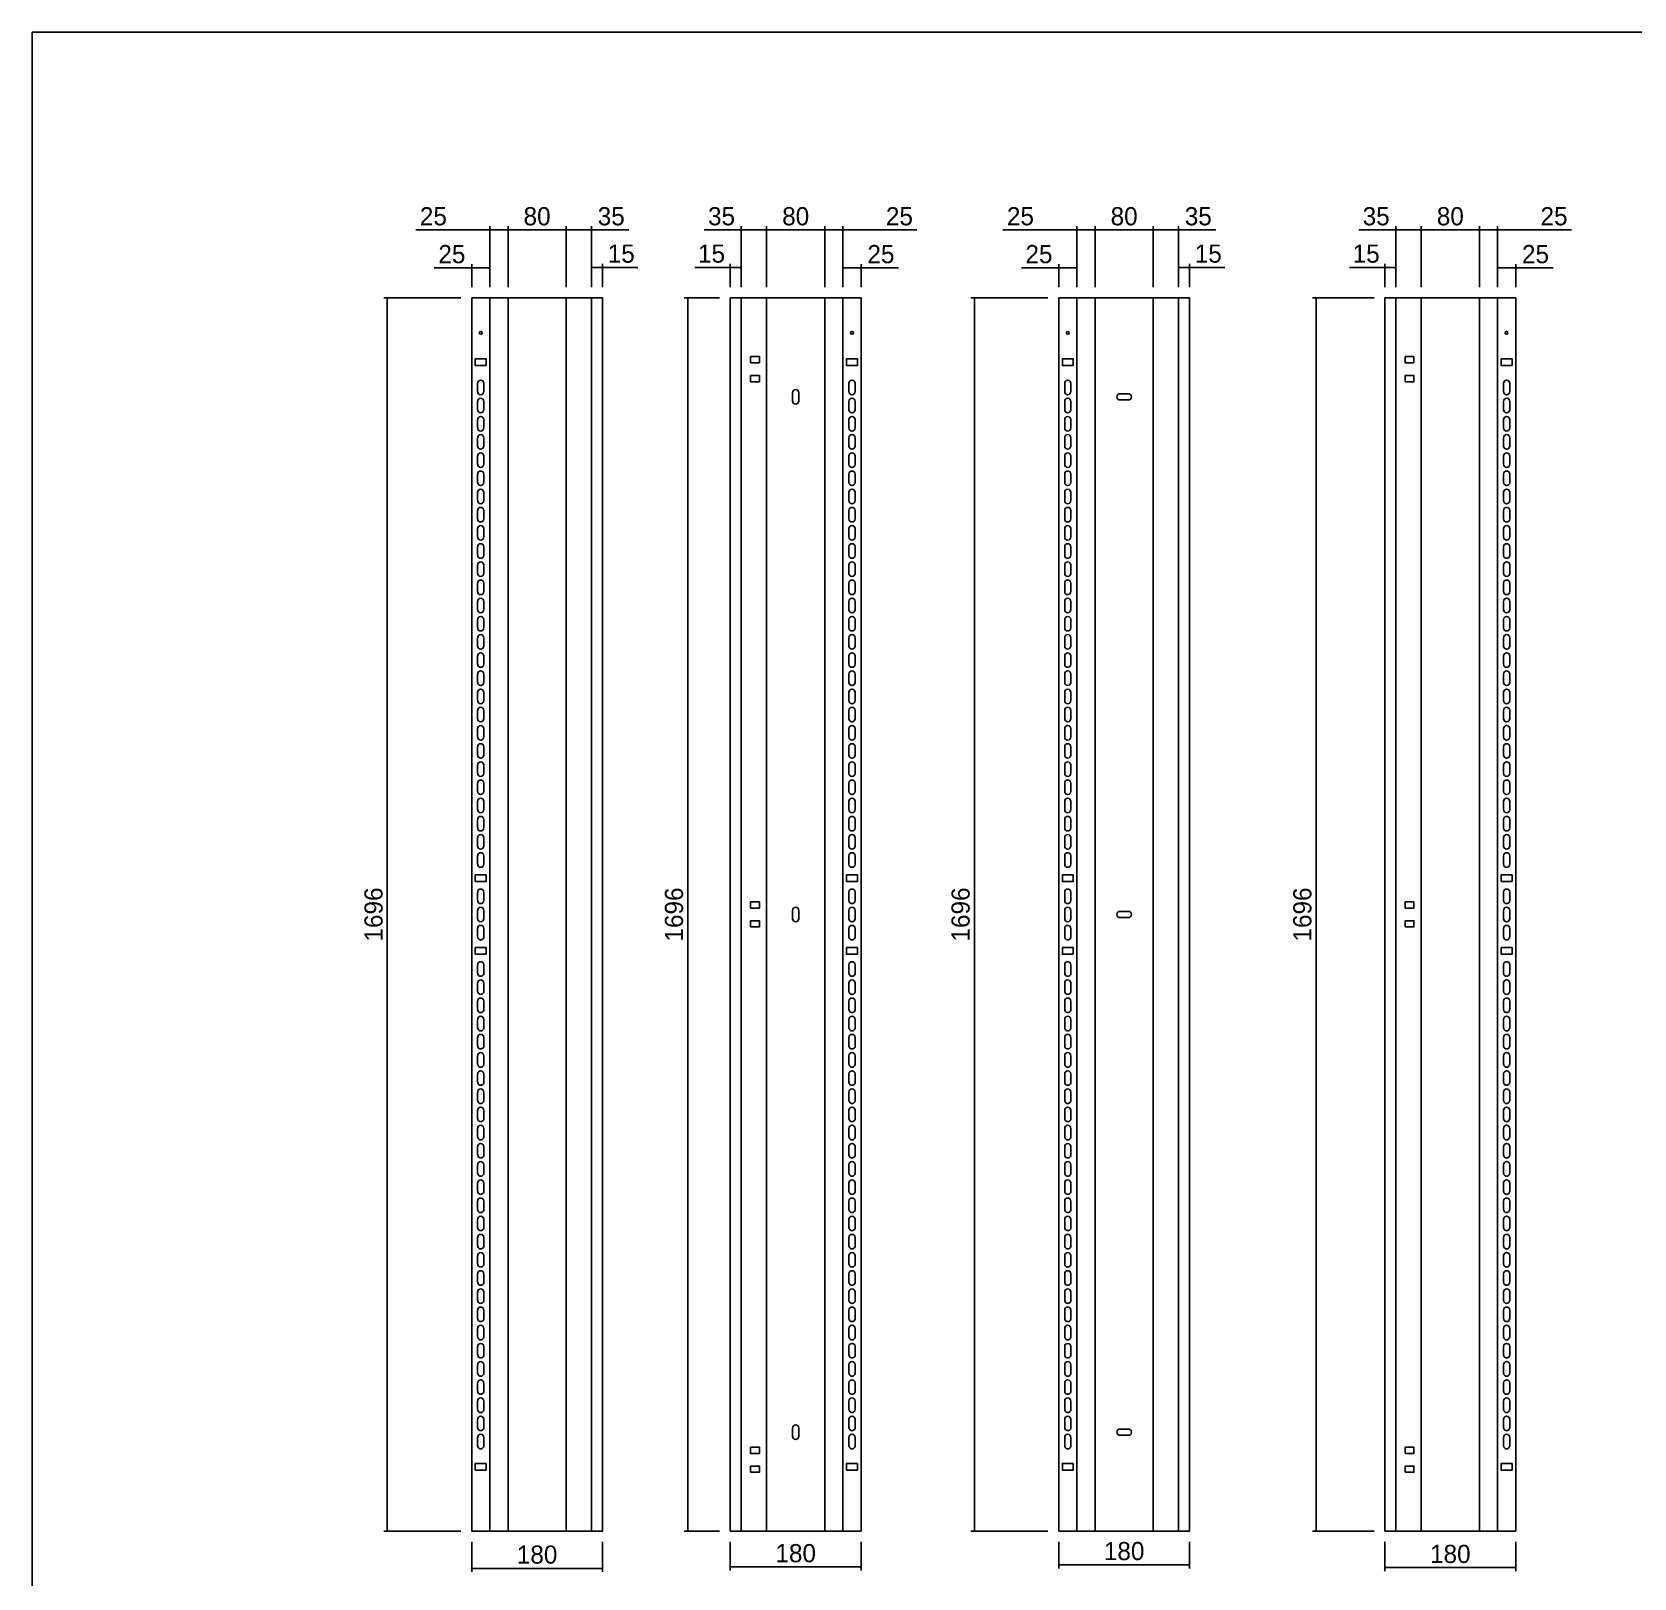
# Model space of a CAD drawing. Header units: millimetres. Extents: x 0 to 5097, y 0 to 3604.
# Drawn here: x 0 to 2204, y 1477 to 3604 of the extents above; entities that cross this region are included whole.
import ezdxf
from ezdxf.enums import TextEntityAlignment as Align

# ---------------------------------------------------------------- set-up
doc = ezdxf.new("R2010")
doc.units = ezdxf.units.MM
doc.layers.add('DIM', color=253, linetype='Continuous')
doc.styles.add('Tahoma (Input Text)', font='tahoma.ttf')
doc.dimstyles.new('An-1', dxfattribs={"dimtxt": 25, "dimasz": 3, "dimexe": 5, "dimexo": 15, "dimgap": 6, "dimtad": 1, "dimdec": 0, "dimtxsty": 'Standard', "dimblk": 'ARCHTICK', "dimcen": 10, "dimclrd": 5, "dimclre": 5, "dimclrt": 3, "dimazin": 3, "dimtfac": 1, "dimtdec": 0, "dimtmove": 0, "dimatfit": 3, "dimldrblk": 'ARCHTICK', "dimlwd": -1, "dimlwe": -1})

# ---------------------------------------------------------------- blocks, each defined once
blk = doc.blocks.new('khungtenAsean2')
at = {"color": 7}
blk.add_lwpolyline([(0, 0), (2970, 0), (2970, -2100), (0, -2100)], close=True, dxfattribs=at)
at = {"color": 1, "style": 'Tahoma (Input Text)', "flags": 8}
for tag, p in [('#01', (137.1, -2021.3)), ('#03', (506.6, -2019.3)), ('#05', (1106.6, -2021.3)), ('#07', (1834.7, -2021.3)), ('#09', (2146.7, -2021.3)), ('#02', (98.5, -2081.3)), ('#04', (486.1, -2081.3)), ('#06', (1065.3, -2081.3)), ('#08', (1817.4, -2081.3)), ('#10', (2146.7, -2081.3))]:
    blk.add_attdef(tag, p, '', height=25, dxfattribs=at)
blk.add_attdef('#11', text='', height=25, dxfattribs=at).set_placement((2915, -2067.3), align=Align.CENTER)
blk = doc.blocks.new('*D1')
at = {"color": 0, "const_width": 0.45}
for points in [[(606.4, 3280.7), (603.4, 3277.7)], [(628.4, 3277.7), (631.4, 3280.7)]]:
    blk.add_lwpolyline(points, dxfattribs=at)
at = {"layer": 'Defpoints', "color": 0, "transparency": 16777216}
for p in [(604.9, 3279.2), (604.9, 3237.9), (629.9, 3237.9)]:
    blk.add_point(p, dxfattribs=at)
at = {"layer": 'DIM', "color": 5, "transparency": 16777216}
for p, q in [((604.9, 3252.9), (604.9, 3284.2)), ((629.9, 3252.9), (629.9, 3284.2)), ((604.9, 3279.2), (553.5, 3279.2)), ((629.9, 3279.2), (604.9, 3279.2))]:
    blk.add_line(p, q, dxfattribs=at)
at = {"layer": 'DIM', "color": 3, "transparency": 16777216, "insert": (577.7, 3298), "char_height": 25, "attachment_point": 5}
blk.add_mtext('25', dxfattribs=at)
blk = doc.blocks.new('_ArchTick')
at = {"color": 0, "const_width": 0.15}
blk.add_lwpolyline([(-0.5, -0.5), (0.5, 0.5)], dxfattribs=at)
blk = doc.blocks.new('*D2')
at = {"color": 0, "const_width": 0.45}
for points in [[(631.4, 3332.9), (628.4, 3329.9)], [(653.4, 3329.9), (656.4, 3332.9)]]:
    blk.add_lwpolyline(points, dxfattribs=at)
at = {"layer": 'Defpoints', "color": 0, "transparency": 16777216}
for p in [(654.9, 3331.4), (629.9, 3237.9), (654.9, 3237.9)]:
    blk.add_point(p, dxfattribs=at)
at = {"layer": 'DIM', "color": 5, "transparency": 16777216}
for p, q in [((629.9, 3331.4), (528, 3331.4)), ((629.9, 3252.9), (629.9, 3336.4)), ((654.9, 3331.4), (629.9, 3331.4)), ((654.9, 3252.9), (654.9, 3336.4))]:
    blk.add_line(p, q, dxfattribs=at)
at = {"layer": 'DIM', "color": 3, "transparency": 16777216, "insert": (552.2, 3350.1), "char_height": 25, "attachment_point": 5}
blk.add_mtext('25', dxfattribs=at)
blk = doc.blocks.new('*D3')
at = {"color": 0, "const_width": 0.45}
for points in [[(656.4, 3332.9), (653.4, 3329.9)], [(733.4, 3329.9), (736.4, 3332.9)]]:
    blk.add_lwpolyline(points, dxfattribs=at)
at = {"layer": 'Defpoints', "color": 0, "transparency": 16777216}
for p in [(734.9, 3331.4), (654.9, 3237.9), (734.9, 3237.9)]:
    blk.add_point(p, dxfattribs=at)
at = {"layer": 'DIM', "color": 5, "transparency": 16777216}
for p, q in [((654.9, 3252.9), (654.9, 3336.4)), ((654.9, 3331.4), (734.9, 3331.4)), ((734.9, 3252.9), (734.9, 3336.4))]:
    blk.add_line(p, q, dxfattribs=at)
at = {"layer": 'DIM', "color": 3, "transparency": 16777216, "insert": (694.9, 3350.1), "char_height": 25, "attachment_point": 5}
blk.add_mtext('80', dxfattribs=at)
blk = doc.blocks.new('*D4')
at = {"color": 0, "const_width": 0.45}
for points in [[(736.4, 3332.9), (733.4, 3329.9)], [(768.4, 3329.9), (771.4, 3332.9)]]:
    blk.add_lwpolyline(points, dxfattribs=at)
at = {"layer": 'Defpoints', "color": 0, "transparency": 16777216}
for p in [(769.9, 3331.4), (734.9, 3237.9), (769.9, 3237.9)]:
    blk.add_point(p, dxfattribs=at)
at = {"layer": 'DIM', "color": 5, "transparency": 16777216}
for p, q in [((734.9, 3252.9), (734.9, 3336.4)), ((734.9, 3331.4), (769.9, 3331.4)), ((769.9, 3252.9), (769.9, 3336.4)), ((769.9, 3331.4), (820.9, 3331.4))]:
    blk.add_line(p, q, dxfattribs=at)
at = {"layer": 'DIM', "color": 3, "transparency": 16777216, "insert": (796.9, 3350.1), "char_height": 25, "attachment_point": 5}
blk.add_mtext('35', dxfattribs=at)
blk = doc.blocks.new('*D5')
at = {"color": 0, "const_width": 0.45}
for points in [[(771.4, 3281.4), (768.4, 3278.4)], [(783.4, 3278.4), (786.4, 3281.4)]]:
    blk.add_lwpolyline(points, dxfattribs=at)
at = {"layer": 'Defpoints', "color": 0, "transparency": 16777216}
for p in [(784.9, 3279.9), (769.9, 3237.9), (784.9, 3237.9)]:
    blk.add_point(p, dxfattribs=at)
at = {"layer": 'DIM', "color": 5, "transparency": 16777216}
for p, q in [((769.9, 3252.9), (769.9, 3284.9)), ((784.9, 3252.9), (784.9, 3284.9)), ((769.9, 3279.9), (784.9, 3279.9)), ((784.9, 3279.9), (833.6, 3279.9))]:
    blk.add_line(p, q, dxfattribs=at)
at = {"layer": 'DIM', "color": 3, "transparency": 16777216, "insert": (810.7, 3298.7), "char_height": 25, "attachment_point": 5}
blk.add_mtext('15', dxfattribs=at)
blk = doc.blocks.new('*D6')
at = {"color": 0, "const_width": 0.45}
for points in [[(490.3, 3236.4), (487.3, 3239.4)], [(487.3, 1543.4), (490.3, 1540.4)]]:
    blk.add_lwpolyline(points, dxfattribs=at)
at = {"layer": 'Defpoints', "color": 0, "transparency": 16777216}
for p in [(604.9, 3237.9), (488.8, 1541.9), (604.9, 1541.9)]:
    blk.add_point(p, dxfattribs=at)
at = {"layer": 'DIM', "color": 5, "transparency": 16777216}
for p, q in [((589.9, 3237.9), (483.8, 3237.9)), ((488.8, 3237.9), (488.8, 1541.9)), ((589.9, 1541.9), (483.8, 1541.9))]:
    blk.add_line(p, q, dxfattribs=at)
at = {"layer": 'DIM', "color": 3, "transparency": 16777216, "insert": (470, 2389.9), "char_height": 25, "attachment_point": 5, "rotation": 90}
blk.add_mtext('1696', dxfattribs=at)
blk = doc.blocks.new('*D7')
at = {"color": 0, "const_width": 0.45}
for points in [[(1117.2, 3280.7), (1114.2, 3277.7)], [(1139.2, 3277.7), (1142.2, 3280.7)]]:
    blk.add_lwpolyline(points, dxfattribs=at)
at = {"layer": 'Defpoints', "color": 0, "transparency": 16777216}
for p in [(1140.7, 3279.2), (1115.7, 3237.9), (1140.7, 3237.9)]:
    blk.add_point(p, dxfattribs=at)
at = {"layer": 'DIM', "color": 5, "transparency": 16777216}
for p, q in [((1115.7, 3252.9), (1115.7, 3284.2)), ((1140.7, 3252.9), (1140.7, 3284.2)), ((1115.7, 3279.2), (1140.7, 3279.2)), ((1140.7, 3279.2), (1192.2, 3279.2))]:
    blk.add_line(p, q, dxfattribs=at)
at = {"layer": 'DIM', "color": 3, "transparency": 16777216, "insert": (1168, 3298), "char_height": 25, "attachment_point": 5}
blk.add_mtext('25', dxfattribs=at)
blk = doc.blocks.new('*D8')
at = {"color": 0, "const_width": 0.45}
for points in [[(1092.2, 3332.9), (1089.2, 3329.9)], [(1114.2, 3329.9), (1117.2, 3332.9)]]:
    blk.add_lwpolyline(points, dxfattribs=at)
at = {"layer": 'Defpoints', "color": 0, "transparency": 16777216}
for p in [(1090.7, 3331.4), (1090.7, 3237.9), (1115.7, 3237.9)]:
    blk.add_point(p, dxfattribs=at)
at = {"layer": 'DIM', "color": 5, "transparency": 16777216}
for p, q in [((1090.7, 3252.9), (1090.7, 3336.4)), ((1090.7, 3331.4), (1115.7, 3331.4)), ((1115.7, 3252.9), (1115.7, 3336.4)), ((1115.7, 3331.4), (1217.6, 3331.4))]:
    blk.add_line(p, q, dxfattribs=at)
at = {"layer": 'DIM', "color": 3, "transparency": 16777216, "insert": (1193.4, 3350.1), "char_height": 25, "attachment_point": 5}
blk.add_mtext('25', dxfattribs=at)
blk = doc.blocks.new('*D9')
at = {"color": 0, "const_width": 0.45}
for points in [[(1012.2, 3332.9), (1009.2, 3329.9)], [(1089.2, 3329.9), (1092.2, 3332.9)]]:
    blk.add_lwpolyline(points, dxfattribs=at)
at = {"layer": 'Defpoints', "color": 0, "transparency": 16777216}
for p in [(1010.7, 3331.4), (1010.7, 3237.9), (1090.7, 3237.9)]:
    blk.add_point(p, dxfattribs=at)
at = {"layer": 'DIM', "color": 5, "transparency": 16777216}
for p, q in [((1010.7, 3252.9), (1010.7, 3336.4)), ((1090.7, 3331.4), (1010.7, 3331.4)), ((1090.7, 3252.9), (1090.7, 3336.4))]:
    blk.add_line(p, q, dxfattribs=at)
at = {"layer": 'DIM', "color": 3, "transparency": 16777216, "insert": (1050.7, 3350.1), "char_height": 25, "attachment_point": 5}
blk.add_mtext('80', dxfattribs=at)
blk = doc.blocks.new('*D10')
at = {"color": 0, "const_width": 0.45}
for points in [[(977.2, 3332.9), (974.2, 3329.9)], [(1009.2, 3329.9), (1012.2, 3332.9)]]:
    blk.add_lwpolyline(points, dxfattribs=at)
at = {"layer": 'Defpoints', "color": 0, "transparency": 16777216}
for p in [(975.7, 3331.4), (975.7, 3237.9), (1010.7, 3237.9)]:
    blk.add_point(p, dxfattribs=at)
at = {"layer": 'DIM', "color": 5, "transparency": 16777216}
for p, q in [((975.7, 3331.4), (924.8, 3331.4)), ((975.7, 3252.9), (975.7, 3336.4)), ((1010.7, 3331.4), (975.7, 3331.4)), ((1010.7, 3252.9), (1010.7, 3336.4))]:
    blk.add_line(p, q, dxfattribs=at)
at = {"layer": 'DIM', "color": 3, "transparency": 16777216, "insert": (948.7, 3350.1), "char_height": 25, "attachment_point": 5}
blk.add_mtext('35', dxfattribs=at)
blk = doc.blocks.new('*D11')
at = {"color": 0, "const_width": 0.45}
for points in [[(962.2, 3281.4), (959.2, 3278.4)], [(974.2, 3278.4), (977.2, 3281.4)]]:
    blk.add_lwpolyline(points, dxfattribs=at)
at = {"layer": 'Defpoints', "color": 0, "transparency": 16777216}
for p in [(960.7, 3279.9), (960.7, 3237.9), (975.7, 3237.9)]:
    blk.add_point(p, dxfattribs=at)
at = {"layer": 'DIM', "color": 5, "transparency": 16777216}
for p, q in [((960.7, 3252.9), (960.7, 3284.9)), ((975.7, 3252.9), (975.7, 3284.9)), ((960.7, 3279.9), (912.1, 3279.9)), ((975.7, 3279.9), (960.7, 3279.9))]:
    blk.add_line(p, q, dxfattribs=at)
at = {"layer": 'DIM', "color": 3, "transparency": 16777216, "insert": (934.9, 3298.7), "char_height": 25, "attachment_point": 5}
blk.add_mtext('15', dxfattribs=at)
blk = doc.blocks.new('*D12')
at = {"color": 0, "const_width": 0.45}
for points in [[(1414.1, 3280.7), (1411.1, 3277.7)], [(1436.1, 3277.7), (1439.1, 3280.7)]]:
    blk.add_lwpolyline(points, dxfattribs=at)
at = {"layer": 'Defpoints', "color": 0, "transparency": 16777216}
for p in [(1412.6, 3279.2), (1412.6, 3237.9), (1437.6, 3237.9)]:
    blk.add_point(p, dxfattribs=at)
at = {"layer": 'DIM', "color": 5, "transparency": 16777216}
for p, q in [((1412.6, 3252.9), (1412.6, 3284.2)), ((1437.6, 3252.9), (1437.6, 3284.2)), ((1412.6, 3279.2), (1361.2, 3279.2)), ((1437.6, 3279.2), (1412.6, 3279.2))]:
    blk.add_line(p, q, dxfattribs=at)
at = {"layer": 'DIM', "color": 3, "transparency": 16777216, "insert": (1385.4, 3298), "char_height": 25, "attachment_point": 5}
blk.add_mtext('25', dxfattribs=at)
blk = doc.blocks.new('*D13')
at = {"color": 0, "const_width": 0.45}
for points in [[(1439.1, 3332.9), (1436.1, 3329.9)], [(1461.1, 3329.9), (1464.1, 3332.9)]]:
    blk.add_lwpolyline(points, dxfattribs=at)
at = {"layer": 'Defpoints', "color": 0, "transparency": 16777216}
for p in [(1462.6, 3331.4), (1437.6, 3237.9), (1462.6, 3237.9)]:
    blk.add_point(p, dxfattribs=at)
at = {"layer": 'DIM', "color": 5, "transparency": 16777216}
for p, q in [((1437.6, 3331.4), (1335.7, 3331.4)), ((1437.6, 3252.9), (1437.6, 3336.4)), ((1462.6, 3331.4), (1437.6, 3331.4)), ((1462.6, 3252.9), (1462.6, 3336.4))]:
    blk.add_line(p, q, dxfattribs=at)
at = {"layer": 'DIM', "color": 3, "transparency": 16777216, "insert": (1359.9, 3350.1), "char_height": 25, "attachment_point": 5}
blk.add_mtext('25', dxfattribs=at)
blk = doc.blocks.new('*D14')
at = {"color": 0, "const_width": 0.45}
for points in [[(1464.1, 3332.9), (1461.1, 3329.9)], [(1541.1, 3329.9), (1544.1, 3332.9)]]:
    blk.add_lwpolyline(points, dxfattribs=at)
at = {"layer": 'Defpoints', "color": 0, "transparency": 16777216}
for p in [(1542.6, 3331.4), (1462.6, 3237.9), (1542.6, 3237.9)]:
    blk.add_point(p, dxfattribs=at)
at = {"layer": 'DIM', "color": 5, "transparency": 16777216}
for p, q in [((1462.6, 3252.9), (1462.6, 3336.4)), ((1462.6, 3331.4), (1542.6, 3331.4)), ((1542.6, 3252.9), (1542.6, 3336.4))]:
    blk.add_line(p, q, dxfattribs=at)
at = {"layer": 'DIM', "color": 3, "transparency": 16777216, "insert": (1502.6, 3350.1), "char_height": 25, "attachment_point": 5}
blk.add_mtext('80', dxfattribs=at)
blk = doc.blocks.new('*D15')
at = {"color": 0, "const_width": 0.45}
for points in [[(1544.1, 3332.9), (1541.1, 3329.9)], [(1576.1, 3329.9), (1579.1, 3332.9)]]:
    blk.add_lwpolyline(points, dxfattribs=at)
at = {"layer": 'Defpoints', "color": 0, "transparency": 16777216}
for p in [(1577.6, 3331.4), (1542.6, 3237.9), (1577.6, 3237.9)]:
    blk.add_point(p, dxfattribs=at)
at = {"layer": 'DIM', "color": 5, "transparency": 16777216}
for p, q in [((1542.6, 3252.9), (1542.6, 3336.4)), ((1542.6, 3331.4), (1577.6, 3331.4)), ((1577.6, 3252.9), (1577.6, 3336.4)), ((1577.6, 3331.4), (1628.6, 3331.4))]:
    blk.add_line(p, q, dxfattribs=at)
at = {"layer": 'DIM', "color": 3, "transparency": 16777216, "insert": (1604.6, 3350.1), "char_height": 25, "attachment_point": 5}
blk.add_mtext('35', dxfattribs=at)
blk = doc.blocks.new('*D16')
at = {"color": 0, "const_width": 0.45}
for points in [[(1579.1, 3281.4), (1576.1, 3278.4)], [(1591.1, 3278.4), (1594.1, 3281.4)]]:
    blk.add_lwpolyline(points, dxfattribs=at)
at = {"layer": 'Defpoints', "color": 0, "transparency": 16777216}
for p in [(1592.6, 3279.9), (1577.6, 3237.9), (1592.6, 3237.9)]:
    blk.add_point(p, dxfattribs=at)
at = {"layer": 'DIM', "color": 5, "transparency": 16777216}
for p, q in [((1577.6, 3252.9), (1577.6, 3284.9)), ((1592.6, 3252.9), (1592.6, 3284.9)), ((1577.6, 3279.9), (1592.6, 3279.9)), ((1592.6, 3279.9), (1641.3, 3279.9))]:
    blk.add_line(p, q, dxfattribs=at)
at = {"layer": 'DIM', "color": 3, "transparency": 16777216, "insert": (1618.4, 3298.7), "char_height": 25, "attachment_point": 5}
blk.add_mtext('15', dxfattribs=at)
blk = doc.blocks.new('*D17')
at = {"color": 0, "const_width": 0.45}
for points in [[(1298, 3236.4), (1295, 3239.4)], [(1295, 1543.4), (1298, 1540.4)]]:
    blk.add_lwpolyline(points, dxfattribs=at)
at = {"layer": 'Defpoints', "color": 0, "transparency": 16777216}
for p in [(1412.6, 3237.9), (1296.5, 1541.9), (1412.6, 1541.9)]:
    blk.add_point(p, dxfattribs=at)
at = {"layer": 'DIM', "color": 5, "transparency": 16777216}
for p, q in [((1397.6, 3237.9), (1291.5, 3237.9)), ((1296.5, 3237.9), (1296.5, 1541.9)), ((1397.6, 1541.9), (1291.5, 1541.9))]:
    blk.add_line(p, q, dxfattribs=at)
at = {"layer": 'DIM', "color": 3, "transparency": 16777216, "insert": (1277.7, 2389.9), "char_height": 25, "attachment_point": 5, "rotation": 90}
blk.add_mtext('1696', dxfattribs=at)
blk = doc.blocks.new('*D18')
at = {"color": 0, "const_width": 0.45}
for points in [[(2017.9, 3280.7), (2014.9, 3277.7)], [(2039.9, 3277.7), (2042.9, 3280.7)]]:
    blk.add_lwpolyline(points, dxfattribs=at)
at = {"layer": 'Defpoints', "color": 0, "transparency": 16777216}
for p in [(2041.4, 3279.2), (2016.4, 3237.9), (2041.4, 3237.9)]:
    blk.add_point(p, dxfattribs=at)
at = {"layer": 'DIM', "color": 5, "transparency": 16777216}
for p, q in [((2016.4, 3252.9), (2016.4, 3284.2)), ((2041.4, 3252.9), (2041.4, 3284.2)), ((2016.4, 3279.2), (2041.4, 3279.2)), ((2041.4, 3279.2), (2092.8, 3279.2))]:
    blk.add_line(p, q, dxfattribs=at)
at = {"layer": 'DIM', "color": 3, "transparency": 16777216, "insert": (2068.6, 3298), "char_height": 25, "attachment_point": 5}
blk.add_mtext('25', dxfattribs=at)
blk = doc.blocks.new('*D19')
at = {"color": 0, "const_width": 0.45}
for points in [[(1992.9, 3332.9), (1989.9, 3329.9)], [(2014.9, 3329.9), (2017.9, 3332.9)]]:
    blk.add_lwpolyline(points, dxfattribs=at)
at = {"layer": 'Defpoints', "color": 0, "transparency": 16777216}
for p in [(1991.4, 3331.4), (1991.4, 3237.9), (2016.4, 3237.9)]:
    blk.add_point(p, dxfattribs=at)
at = {"layer": 'DIM', "color": 5, "transparency": 16777216}
for p, q in [((1991.4, 3252.9), (1991.4, 3336.4)), ((1991.4, 3331.4), (2016.4, 3331.4)), ((2016.4, 3252.9), (2016.4, 3336.4)), ((2016.4, 3331.4), (2118.3, 3331.4))]:
    blk.add_line(p, q, dxfattribs=at)
at = {"layer": 'DIM', "color": 3, "transparency": 16777216, "insert": (2094.1, 3350.1), "char_height": 25, "attachment_point": 5}
blk.add_mtext('25', dxfattribs=at)
blk = doc.blocks.new('*D20')
at = {"color": 0, "const_width": 0.45}
for points in [[(1912.9, 3332.9), (1909.9, 3329.9)], [(1989.9, 3329.9), (1992.9, 3332.9)]]:
    blk.add_lwpolyline(points, dxfattribs=at)
at = {"layer": 'Defpoints', "color": 0, "transparency": 16777216}
for p in [(1911.4, 3331.4), (1911.4, 3237.9), (1991.4, 3237.9)]:
    blk.add_point(p, dxfattribs=at)
at = {"layer": 'DIM', "color": 5, "transparency": 16777216}
for p, q in [((1911.4, 3252.9), (1911.4, 3336.4)), ((1991.4, 3331.4), (1911.4, 3331.4)), ((1991.4, 3252.9), (1991.4, 3336.4))]:
    blk.add_line(p, q, dxfattribs=at)
at = {"layer": 'DIM', "color": 3, "transparency": 16777216, "insert": (1951.4, 3350.1), "char_height": 25, "attachment_point": 5}
blk.add_mtext('80', dxfattribs=at)
blk = doc.blocks.new('*D21')
at = {"color": 0, "const_width": 0.45}
for points in [[(1877.9, 3332.9), (1874.9, 3329.9)], [(1909.9, 3329.9), (1912.9, 3332.9)]]:
    blk.add_lwpolyline(points, dxfattribs=at)
at = {"layer": 'Defpoints', "color": 0, "transparency": 16777216}
for p in [(1876.4, 3331.4), (1876.4, 3237.9), (1911.4, 3237.9)]:
    blk.add_point(p, dxfattribs=at)
at = {"layer": 'DIM', "color": 5, "transparency": 16777216}
for p, q in [((1876.4, 3331.4), (1825.4, 3331.4)), ((1876.4, 3252.9), (1876.4, 3336.4)), ((1911.4, 3331.4), (1876.4, 3331.4)), ((1911.4, 3252.9), (1911.4, 3336.4))]:
    blk.add_line(p, q, dxfattribs=at)
at = {"layer": 'DIM', "color": 3, "transparency": 16777216, "insert": (1849.4, 3350.1), "char_height": 25, "attachment_point": 5}
blk.add_mtext('35', dxfattribs=at)
blk = doc.blocks.new('*D22')
at = {"color": 0, "const_width": 0.45}
for points in [[(1862.9, 3281.4), (1859.9, 3278.4)], [(1874.9, 3278.4), (1877.9, 3281.4)]]:
    blk.add_lwpolyline(points, dxfattribs=at)
at = {"layer": 'Defpoints', "color": 0, "transparency": 16777216}
for p in [(1861.4, 3279.9), (1861.4, 3237.9), (1876.4, 3237.9)]:
    blk.add_point(p, dxfattribs=at)
at = {"layer": 'DIM', "color": 5, "transparency": 16777216}
for p, q in [((1861.4, 3252.9), (1861.4, 3284.9)), ((1876.4, 3252.9), (1876.4, 3284.9)), ((1861.4, 3279.9), (1812.8, 3279.9)), ((1876.4, 3279.9), (1861.4, 3279.9))]:
    blk.add_line(p, q, dxfattribs=at)
at = {"layer": 'DIM', "color": 3, "transparency": 16777216, "insert": (1835.6, 3298.7), "char_height": 25, "attachment_point": 5}
blk.add_mtext('15', dxfattribs=at)
blk = doc.blocks.new('*D40')
at = {"color": 0, "const_width": 0.45}
for points in [[(903.6, 3236.4), (900.6, 3239.4)], [(900.6, 1543.4), (903.6, 1540.4)]]:
    blk.add_lwpolyline(points, dxfattribs=at)
at = {"layer": 'Defpoints', "color": 0, "transparency": 16777216}
for p in [(960.7, 3237.9), (902.1, 1541.9), (960.7, 1541.9)]:
    blk.add_point(p, dxfattribs=at)
at = {"layer": 'DIM', "color": 5, "transparency": 16777216}
for p, q in [((945.7, 3237.9), (897.1, 3237.9)), ((902.1, 3237.9), (902.1, 1541.9)), ((945.7, 1541.9), (897.1, 1541.9))]:
    blk.add_line(p, q, dxfattribs=at)
at = {"layer": 'DIM', "color": 3, "transparency": 16777216, "insert": (883.4, 2389.9), "char_height": 25, "attachment_point": 5, "rotation": 90}
blk.add_mtext('1696', dxfattribs=at)
blk = doc.blocks.new('*D41')
at = {"color": 0, "const_width": 0.45}
for points in [[(1768.2, 3236.4), (1765.2, 3239.4)], [(1765.2, 1543.4), (1768.2, 1540.4)]]:
    blk.add_lwpolyline(points, dxfattribs=at)
at = {"layer": 'Defpoints', "color": 0, "transparency": 16777216}
for p in [(1861.4, 3237.9), (1766.7, 1541.9), (1861.4, 1541.9)]:
    blk.add_point(p, dxfattribs=at)
at = {"layer": 'DIM', "color": 5, "transparency": 16777216}
for p, q in [((1846.4, 3237.9), (1761.7, 3237.9)), ((1766.7, 3237.9), (1766.7, 1541.9)), ((1846.4, 1541.9), (1761.7, 1541.9))]:
    blk.add_line(p, q, dxfattribs=at)
at = {"layer": 'DIM', "color": 3, "transparency": 16777216, "insert": (1747.9, 2389.9), "char_height": 25, "attachment_point": 5, "rotation": 90}
blk.add_mtext('1696', dxfattribs=at)
blk = doc.blocks.new('*D55')
at = {"color": 0, "const_width": 0.45}
for points in [[(606.4, 1492.1), (603.4, 1489.1)], [(783.4, 1489.1), (786.4, 1492.1)]]:
    blk.add_lwpolyline(points, dxfattribs=at)
at = {"layer": 'Defpoints', "color": 0, "transparency": 16777216}
for p in [(604.9, 1541.9), (784.9, 1541.9), (784.9, 1490.6)]:
    blk.add_point(p, dxfattribs=at)
at = {"layer": 'DIM', "color": 5, "transparency": 16777216}
for p, q in [((604.9, 1526.9), (604.9, 1485.6)), ((784.9, 1526.9), (784.9, 1485.6)), ((604.9, 1490.6), (784.9, 1490.6))]:
    blk.add_line(p, q, dxfattribs=at)
at = {"layer": 'DIM', "color": 3, "transparency": 16777216, "insert": (694.9, 1509.4), "char_height": 25, "attachment_point": 5}
blk.add_mtext('180', dxfattribs=at)
blk = doc.blocks.new('*D56')
at = {"color": 0, "const_width": 0.45}
for points in [[(962.2, 1494), (959.2, 1491)], [(1139.2, 1491), (1142.2, 1494)]]:
    blk.add_lwpolyline(points, dxfattribs=at)
at = {"layer": 'Defpoints', "color": 0, "transparency": 16777216}
for p in [(960.7, 1541.9), (1140.7, 1541.9), (1140.7, 1492.5)]:
    blk.add_point(p, dxfattribs=at)
at = {"layer": 'DIM', "color": 5, "transparency": 16777216}
for p, q in [((960.7, 1526.9), (960.7, 1487.5)), ((1140.7, 1526.9), (1140.7, 1487.5)), ((960.7, 1492.5), (1140.7, 1492.5))]:
    blk.add_line(p, q, dxfattribs=at)
at = {"layer": 'DIM', "color": 3, "transparency": 16777216, "insert": (1050.7, 1511.3), "char_height": 25, "attachment_point": 5}
blk.add_mtext('180', dxfattribs=at)
blk = doc.blocks.new('*D57')
at = {"color": 0, "const_width": 0.45}
for points in [[(1414.1, 1496.9), (1411.1, 1493.9)], [(1591.1, 1493.9), (1594.1, 1496.9)]]:
    blk.add_lwpolyline(points, dxfattribs=at)
at = {"layer": 'Defpoints', "color": 0, "transparency": 16777216}
for p in [(1412.6, 1541.9), (1592.6, 1541.9), (1592.6, 1495.4)]:
    blk.add_point(p, dxfattribs=at)
at = {"layer": 'DIM', "color": 5, "transparency": 16777216}
for p, q in [((1412.6, 1526.9), (1412.6, 1490.4)), ((1592.6, 1526.9), (1592.6, 1490.4)), ((1412.6, 1495.4), (1592.6, 1495.4))]:
    blk.add_line(p, q, dxfattribs=at)
at = {"layer": 'DIM', "color": 3, "transparency": 16777216, "insert": (1502.6, 1514.2), "char_height": 25, "attachment_point": 5}
blk.add_mtext('180', dxfattribs=at)
blk = doc.blocks.new('*D58')
at = {"color": 0, "const_width": 0.45}
for points in [[(1862.9, 1493.1), (1859.9, 1490.1)], [(2039.9, 1490.1), (2042.9, 1493.1)]]:
    blk.add_lwpolyline(points, dxfattribs=at)
at = {"layer": 'Defpoints', "color": 0, "transparency": 16777216}
for p in [(1861.4, 1541.9), (2041.4, 1541.9), (2041.4, 1491.6)]:
    blk.add_point(p, dxfattribs=at)
at = {"layer": 'DIM', "color": 5, "transparency": 16777216}
for p, q in [((1861.4, 1526.9), (1861.4, 1486.6)), ((2041.4, 1526.9), (2041.4, 1486.6)), ((1861.4, 1491.6), (2041.4, 1491.6))]:
    blk.add_line(p, q, dxfattribs=at)
at = {"layer": 'DIM', "color": 3, "transparency": 16777216, "insert": (1951.4, 1510.3), "char_height": 25, "attachment_point": 5}
blk.add_mtext('180', dxfattribs=at)
blk = doc.blocks.new('A$C143B6121')
at = {"color": 2}
for p, q in [((3.2, 8.5), (14.7, 8.5)), ((3.2, 0), (14.7, 0))]:
    blk.add_line(p, q, dxfattribs=at)
for centre, start, end in [((3.2, 4.3), 90, 270), ((14.7, 4.3), 270, 90)]:
    blk.add_arc(centre, 4.25, start, end, dxfattribs=at)

msp = doc.modelspace()

# ---------------------------------------------------------------- linework, layer by layer
at = {"color": 7}
for p, q in [((604.9, 3237.9), (604.9, 1541.9)), ((629.9, 3237.9), (629.9, 1541.9)), ((654.9, 3237.9), (654.9, 1541.9)), ((734.9, 3237.9), (734.9, 1541.9)), ((769.9, 3237.9), (769.9, 1541.9)), ((784.9, 3237.9), (784.9, 1541.9)), ((960.7, 3237.9), (960.7, 1541.9)), ((975.7, 3237.9), (975.7, 1541.9)), ((1010.7, 3237.9), (1010.7, 1541.9)), ((1090.7, 3237.9), (1090.7, 1541.9)), ((1115.7, 3237.9), (1115.7, 1541.9)), ((1140.7, 3237.9), (1140.7, 1541.9)), ((1412.6, 3237.9), (1412.6, 1541.9)), ((1437.6, 3237.9), (1437.6, 1541.9)), ((1462.6, 3237.9), (1462.6, 1541.9)), ((1542.6, 3237.9), (1542.6, 1541.9)), ((1577.6, 3237.9), (1577.6, 1541.9)), ((1592.6, 3237.9), (1592.6, 1541.9)), ((1861.4, 3237.9), (1861.4, 1541.9)), ((1876.4, 3237.9), (1876.4, 1541.9)), ((1911.4, 3237.9), (1911.4, 1541.9)), ((1991.4, 3237.9), (1991.4, 1541.9)), ((2016.4, 3237.9), (2016.4, 1541.9)), ((2041.4, 3237.9), (2041.4, 1541.9))]:
    msp.add_line(p, q, dxfattribs=at)
for points in [[(604.9, 3237.9), (784.9, 3237.9), (784.9, 1541.9), (604.9, 1541.9)], [(1140.7, 3237.9), (960.7, 3237.9), (960.7, 1541.9), (1140.7, 1541.9)], [(1412.6, 3237.9), (1592.6, 3237.9), (1592.6, 1541.9), (1412.6, 1541.9)], [(2041.4, 3237.9), (1861.4, 3237.9), (1861.4, 1541.9), (2041.4, 1541.9)]]:
    msp.add_lwpolyline(points, close=True, dxfattribs=at)
at = {"color": 2}
for points in [[(624.9, 3144.8), (609.9, 3144.8), (609.9, 3154), (624.9, 3154)], [(988.7, 3148.7), (1000.7, 3148.7), (1000.7, 3157.2), (988.7, 3157.2)], [(1135.7, 3144.8), (1120.7, 3144.8), (1120.7, 3154), (1135.7, 3154)], [(1432.6, 3144.8), (1417.6, 3144.8), (1417.6, 3154), (1432.6, 3154)], [(1889.4, 3148.7), (1901.4, 3148.7), (1901.4, 3157.2), (1889.4, 3157.2)], [(2036.4, 3144.8), (2021.4, 3144.8), (2021.4, 3154), (2036.4, 3154)], [(988.7, 3122.7), (1000.7, 3122.7), (1000.7, 3131.2), (988.7, 3131.2)], [(1889.4, 3122.7), (1901.4, 3122.7), (1901.4, 3131.2), (1889.4, 3131.2)], [(624.9, 2444.5), (609.9, 2444.5), (609.9, 2435.3), (624.9, 2435.3)], [(1135.7, 2444.5), (1120.7, 2444.5), (1120.7, 2435.3), (1135.7, 2435.3)], [(1432.6, 2444.5), (1417.6, 2444.5), (1417.6, 2435.3), (1432.6, 2435.3)], [(2036.4, 2444.5), (2021.4, 2444.5), (2021.4, 2435.3), (2036.4, 2435.3)], [(988.7, 2398.7), (1000.7, 2398.7), (1000.7, 2407.2), (988.7, 2407.2)], [(1889.4, 2398.7), (1901.4, 2398.7), (1901.4, 2407.2), (1889.4, 2407.2)], [(988.7, 2372.7), (1000.7, 2372.7), (1000.7, 2381.2), (988.7, 2381.2)], [(1889.4, 2372.7), (1901.4, 2372.7), (1901.4, 2381.2), (1889.4, 2381.2)], [(624.9, 2335.3), (609.9, 2335.3), (609.9, 2344.5), (624.9, 2344.5)], [(1135.7, 2335.3), (1120.7, 2335.3), (1120.7, 2344.5), (1135.7, 2344.5)], [(1432.6, 2335.3), (1417.6, 2335.3), (1417.6, 2344.5), (1432.6, 2344.5)], [(2036.4, 2335.3), (2021.4, 2335.3), (2021.4, 2344.5), (2036.4, 2344.5)], [(988.7, 1648.7), (1000.7, 1648.7), (1000.7, 1657.2), (988.7, 1657.2)], [(1889.4, 1648.7), (1901.4, 1648.7), (1901.4, 1657.2), (1889.4, 1657.2)], [(624.9, 1635), (609.9, 1635), (609.9, 1625.8), (624.9, 1625.8)], [(988.7, 1622.7), (1000.7, 1622.7), (1000.7, 1631.2), (988.7, 1631.2)], [(1135.7, 1635), (1120.7, 1635), (1120.7, 1625.8), (1135.7, 1625.8)], [(1432.6, 1635), (1417.6, 1635), (1417.6, 1625.8), (1432.6, 1625.8)], [(1889.4, 1622.7), (1901.4, 1622.7), (1901.4, 1631.2), (1889.4, 1631.2)], [(2036.4, 1635), (2021.4, 1635), (2021.4, 1625.8), (2036.4, 1625.8)]]:
    msp.add_lwpolyline(points, close=True, dxfattribs=at)
at = {"color": 1}
for centre in [(617.4, 3189.9), (1128.2, 3189.9), (1425.1, 3189.9), (2028.7, 3189.9)]:
    msp.add_circle(centre, 2, dxfattribs=at)

# ---------------------------------------------------------------- block references
at = {"color": 7, "xscale": 1.716000000000349, "yscale": 1.716000000000349, "zscale": 1.716000000000349}
msp.add_blockref('khungtenAsean2', (0, 3603.6), dxfattribs=at)
at = {"color": 7, "xscale": -1, "rotation": 270}
for p in [(613.1, 3105.9), (1046.4, 3092.9), (1123.9, 3105.9), (1420.8, 3105.9), (2024.6, 3105.9), (613.1, 3080.9), (1123.9, 3080.9), (1420.8, 3080.9), (2024.6, 3080.9), (613.1, 3055.9), (1123.9, 3055.9), (1420.8, 3055.9), (2024.6, 3055.9), (613.1, 3030.9), (1123.9, 3030.9), (1420.8, 3030.9), (2024.6, 3030.9), (613.1, 3005.9), (1123.9, 3005.9), (1420.8, 3005.9), (2024.6, 3005.9), (613.1, 2980.9), (1123.9, 2980.9), (1420.8, 2980.9), (2024.6, 2980.9), (613.1, 2955.9), (1123.9, 2955.9), (1420.8, 2955.9), (2024.6, 2955.9), (613.1, 2930.9), (1123.9, 2930.9), (1420.8, 2930.9), (2024.6, 2930.9), (613.1, 2905.9), (1123.9, 2905.9), (1420.8, 2905.9), (2024.6, 2905.9), (613.1, 2880.9), (1123.9, 2880.9), (1420.8, 2880.9), (2024.6, 2880.9), (613.1, 2855.9), (1123.9, 2855.9), (1420.8, 2855.9), (2024.6, 2855.9), (613.1, 2830.9), (1123.9, 2830.9), (1420.8, 2830.9), (2024.6, 2830.9), (613.1, 2805.9), (1123.9, 2805.9), (1420.8, 2805.9), (2024.6, 2805.9), (613.1, 2780.9), (1123.9, 2780.9), (1420.8, 2780.9), (2024.6, 2780.9), (613.1, 2755.9), (1123.9, 2755.9), (1420.8, 2755.9), (2024.6, 2755.9), (613.1, 2730.9), (1123.9, 2730.9), (1420.8, 2730.9), (2024.6, 2730.9), (613.1, 2705.9), (1123.9, 2705.9), (1420.8, 2705.9), (2024.6, 2705.9), (613.1, 2680.9), (1123.9, 2680.9), (1420.8, 2680.9), (2024.6, 2680.9), (613.1, 2655.9), (1123.9, 2655.9), (1420.8, 2655.9), (2024.6, 2655.9), (613.1, 2630.9), (1123.9, 2630.9), (1420.8, 2630.9), (2024.6, 2630.9), (613.1, 2605.9), (1123.9, 2605.9), (1420.8, 2605.9), (2024.6, 2605.9), (613.1, 2580.9), (1123.9, 2580.9), (1420.8, 2580.9), (2024.6, 2580.9), (613.1, 2555.9), (1123.9, 2555.9), (1420.8, 2555.9), (2024.6, 2555.9), (613.1, 2530.9), (1123.9, 2530.9), (1420.8, 2530.9), (2024.6, 2530.9), (613.1, 2505.9), (1123.9, 2505.9), (1420.8, 2505.9), (2024.6, 2505.9), (613.1, 2480.9), (1123.9, 2480.9), (1420.8, 2480.9), (2024.6, 2480.9), (613.1, 2455.9), (1123.9, 2455.9), (1420.8, 2455.9), (2024.6, 2455.9), (613.1, 2405.9), (1123.9, 2405.9), (1420.8, 2405.9), (2024.6, 2405.9), (613.1, 2380.9), (1046.4, 2380.9), (1123.9, 2380.9), (1420.8, 2380.9), (2024.6, 2380.9), (1046.4, 1668.9)]:
    msp.add_blockref('A$C143B6121', p, dxfattribs=at)
at = {"color": 7, "xscale": -1}
for p in [(1511.6, 3097.6), (1511.6, 2385.6), (1511.6, 1673.6)]:
    msp.add_blockref('A$C143B6121', p, dxfattribs=at)
at = {"color": 7, "rotation": 270}
for p in [(613.1, 2373.9), (1123.9, 2373.9), (1420.8, 2373.9), (2024.6, 2373.9), (613.1, 2323.9), (1123.9, 2323.9), (1420.8, 2323.9), (2024.6, 2323.9), (613.1, 2298.9), (1123.9, 2298.9), (1420.8, 2298.9), (2024.6, 2298.9), (613.1, 2273.9), (1123.9, 2273.9), (1420.8, 2273.9), (2024.6, 2273.9), (613.1, 2248.9), (1123.9, 2248.9), (1420.8, 2248.9), (2024.6, 2248.9), (613.1, 2223.9), (1123.9, 2223.9), (1420.8, 2223.9), (2024.6, 2223.9), (613.1, 2198.9), (1123.9, 2198.9), (1420.8, 2198.9), (2024.6, 2198.9), (613.1, 2173.9), (1123.9, 2173.9), (1420.8, 2173.9), (2024.6, 2173.9), (613.1, 2148.9), (1123.9, 2148.9), (1420.8, 2148.9), (2024.6, 2148.9), (613.1, 2123.9), (1123.9, 2123.9), (1420.8, 2123.9), (2024.6, 2123.9), (613.1, 2098.9), (1123.9, 2098.9), (1420.8, 2098.9), (2024.6, 2098.9), (613.1, 2073.9), (1123.9, 2073.9), (1420.8, 2073.9), (2024.6, 2073.9), (613.1, 2048.9), (1123.9, 2048.9), (1420.8, 2048.9), (2024.6, 2048.9), (613.1, 2023.9), (1123.9, 2023.9), (1420.8, 2023.9), (2024.6, 2023.9), (613.1, 1998.9), (1123.9, 1998.9), (1420.8, 1998.9), (2024.6, 1998.9), (613.1, 1973.9), (1123.9, 1973.9), (1420.8, 1973.9), (2024.6, 1973.9), (613.1, 1948.9), (1123.9, 1948.9), (1420.8, 1948.9), (2024.6, 1948.9), (613.1, 1923.9), (1123.9, 1923.9), (1420.8, 1923.9), (2024.6, 1923.9), (613.1, 1898.9), (1123.9, 1898.9), (1420.8, 1898.9), (2024.6, 1898.9), (613.1, 1873.9), (1123.9, 1873.9), (1420.8, 1873.9), (2024.6, 1873.9), (613.1, 1848.9), (1123.9, 1848.9), (1420.8, 1848.9), (2024.6, 1848.9), (613.1, 1823.9), (1123.9, 1823.9), (1420.8, 1823.9), (2024.6, 1823.9), (613.1, 1798.9), (1123.9, 1798.9), (1420.8, 1798.9), (2024.6, 1798.9), (613.1, 1773.9), (1123.9, 1773.9), (1420.8, 1773.9), (2024.6, 1773.9), (613.1, 1748.9), (1123.9, 1748.9), (1420.8, 1748.9), (2024.6, 1748.9), (613.1, 1723.9), (1123.9, 1723.9), (1420.8, 1723.9), (2024.6, 1723.9), (613.1, 1698.9), (1123.9, 1698.9), (1420.8, 1698.9), (2024.6, 1698.9), (613.1, 1673.9), (1123.9, 1673.9), (1420.8, 1673.9), (2024.6, 1673.9)]:
    msp.add_blockref('A$C143B6121', p, dxfattribs=at)

# ---------------------------------------------------------------- dimensions: what is measured, and where the dimension line sits
at = {"layer": 'DIM', "color": 7}
for base, p1, p2, picture, middle in [((654.9, 3331.4), (629.9, 3237.9), (654.9, 3237.9), '*D2', (552.2, 3331.4)), ((1462.6, 3331.4), (1437.6, 3237.9), (1462.6, 3237.9), '*D13', (1359.9, 3331.4))]:
    dim = msp.add_linear_dim(base=base, p1=p1, p2=p2, dimstyle='An-1', dxfattribs=at)
    dim.commit()
    dim.dimension.update_dxf_attribs({"geometry": picture, "text_midpoint": middle, "dimtype": 160})
for base, p1, p2, picture, middle in [((734.9, 3331.4), (654.9, 3237.9), (734.9, 3237.9), '*D3', (694.9, 3350.1)), ((769.9, 3331.4), (734.9, 3237.9), (769.9, 3237.9), '*D4', (796.9, 3350.1)), ((1542.6, 3331.4), (1462.6, 3237.9), (1542.6, 3237.9), '*D14', (1502.6, 3350.1)), ((1577.6, 3331.4), (1542.6, 3237.9), (1577.6, 3237.9), '*D15', (1604.6, 3350.1)), ((604.9, 3279.2), (629.9, 3237.9), (604.9, 3237.9), '*D1', (577.7, 3298)), ((784.9, 3279.9), (769.9, 3237.9), (784.9, 3237.9), '*D5', (810.7, 3298.7)), ((1412.6, 3279.2), (1437.6, 3237.9), (1412.6, 3237.9), '*D12', (1385.4, 3298)), ((1592.6, 3279.9), (1577.6, 3237.9), (1592.6, 3237.9), '*D16', (1618.4, 3298.7))]:
    dim = msp.add_linear_dim(base=base, p1=p1, p2=p2, dimstyle='An-1', dxfattribs=at)
    dim.commit()
    dim.dimension.update_dxf_attribs({"geometry": picture, "text_midpoint": middle})
for base, p1, p2, angle, picture, middle in [((975.7, 3331.4), (1010.7, 3237.9), (975.7, 3237.9), 180, '*D10', (948.7, 3350.1)), ((1010.7, 3331.4), (1090.7, 3237.9), (1010.7, 3237.9), 180, '*D9', (1050.7, 3350.1)), ((1876.4, 3331.4), (1911.4, 3237.9), (1876.4, 3237.9), 180, '*D21', (1849.4, 3350.1)), ((1911.4, 3331.4), (1991.4, 3237.9), (1911.4, 3237.9), 180, '*D20', (1951.4, 3350.1)), ((960.7, 3279.9), (975.7, 3237.9), (960.7, 3237.9), 180, '*D11', (934.9, 3298.7)), ((1140.7, 3279.2), (1115.7, 3237.9), (1140.7, 3237.9), 180, '*D7', (1168, 3298)), ((1861.4, 3279.9), (1876.4, 3237.9), (1861.4, 3237.9), 180, '*D22', (1835.6, 3298.7)), ((2041.4, 3279.2), (2016.4, 3237.9), (2041.4, 3237.9), 180, '*D18', (2068.6, 3298)), ((488.8, 1541.9), (604.9, 3237.9), (604.9, 1541.9), 90, '*D6', (470, 2389.9)), ((902.1, 1541.9), (960.7, 3237.9), (960.7, 1541.9), 90, '*D40', (883.4, 2389.9)), ((1296.5, 1541.9), (1412.6, 3237.9), (1412.6, 1541.9), 90, '*D17', (1277.7, 2389.9)), ((1766.7, 1541.9), (1861.4, 3237.9), (1861.4, 1541.9), 90, '*D41', (1747.9, 2389.9))]:
    dim = msp.add_linear_dim(base=base, p1=p1, p2=p2, angle=angle, dimstyle='An-1', dxfattribs=at)
    dim.commit()
    dim.dimension.update_dxf_attribs({"geometry": picture, "text_midpoint": middle})
for base, p1, p2, picture, middle in [((1090.7, 3331.4), (1115.7, 3237.9), (1090.7, 3237.9), '*D8', (1193.4, 3331.4)), ((1991.4, 3331.4), (2016.4, 3237.9), (1991.4, 3237.9), '*D19', (2094.1, 3331.4))]:
    dim = msp.add_linear_dim(base=base, p1=p1, p2=p2, angle=180, dimstyle='An-1', dxfattribs=at)
    dim.commit()
    dim.dimension.update_dxf_attribs({"geometry": picture, "text_midpoint": middle, "dimtype": 160})
at = {"layer": 'DIM', "color": 2}
for base, p1, p2, picture, middle in [((784.9, 1490.6), (604.9, 1541.9), (784.9, 1541.9), '*D55', (694.9, 1509.4)), ((1140.7, 1492.5), (960.7, 1541.9), (1140.7, 1541.9), '*D56', (1050.7, 1511.3)), ((1592.6, 1495.4), (1412.6, 1541.9), (1592.6, 1541.9), '*D57', (1502.6, 1514.2)), ((2041.4, 1491.6), (1861.4, 1541.9), (2041.4, 1541.9), '*D58', (1951.4, 1510.3))]:
    dim = msp.add_linear_dim(base=base, p1=p1, p2=p2, dimstyle='An-1', dxfattribs=at)
    dim.commit()
    dim.dimension.update_dxf_attribs({"geometry": picture, "text_midpoint": middle})

doc.saveas('drawing.dxf')
